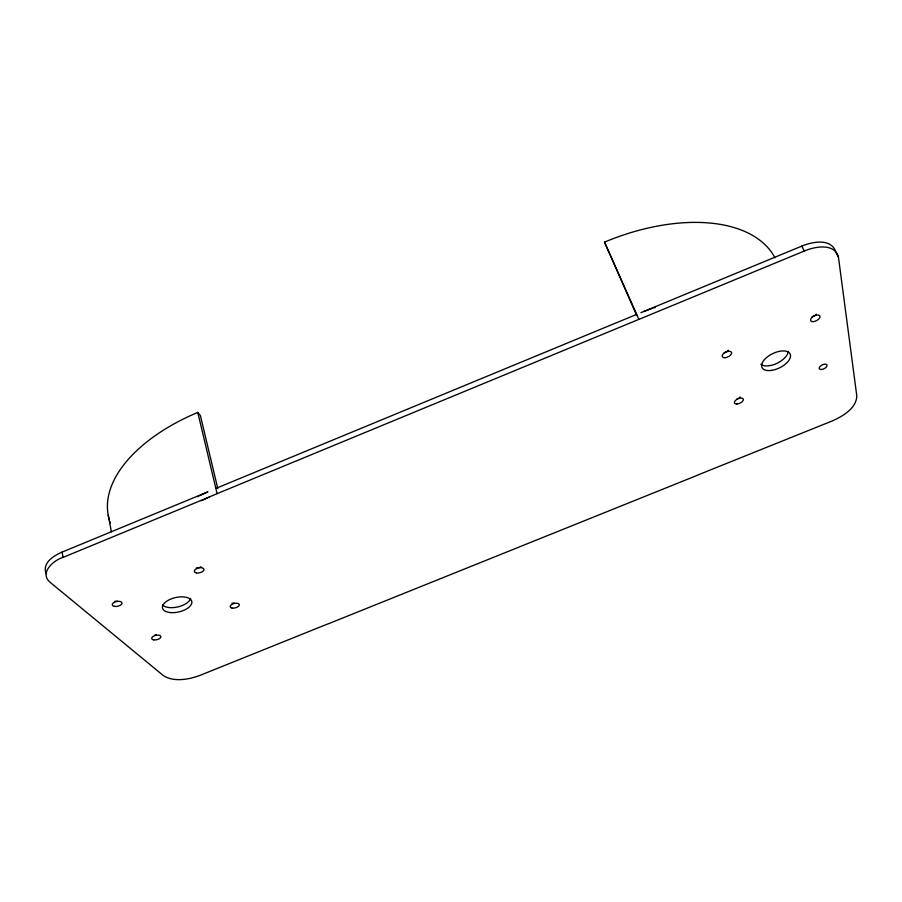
<?xml version="1.0" encoding="UTF-8"?>
<svg xmlns="http://www.w3.org/2000/svg" width="902" height="902" viewBox="0 0 902 902"><rect width="100%" height="100%" fill="white"/><g stroke="black" fill="none" stroke-linecap="round" stroke-linejoin="round"><path stroke-width="1.35" d="M201.439 500.7L209.151 497.081A157.128 79.342 -14.7 0 1 217.1 493.665L638.887 319.364A160.984 83.164 -23.5 0 1 643.126 317.651L804.336 251.015C814.675 246.573 834.53 242.683 838.454 257.149L856.832 396.181C856.066 408.786 842.491 416.363 831.96 421.065L698.915 474.565A160.984 83.164 -23.5 0 1 691.755 477.553L332.353 622.188A157.128 79.342 -14.7 0 1 325.408 624.883L200.244 675.282C188.868 679.612 173.624 682.262 163.409 675.643L49.903 582.117C39.237 572.86 53.432 560.221 63.027 557.413L209.151 497.081M200.233 495.446A156.813 79.601 -14.7 0 1 207.934 491.838L62.125 552.092C54.255 555.429 43.262 562.002 45.562 572.048M215.849 488.422L636.665 314.381M640.894 312.667L801.72 246.133C812.003 241.883 830.37 237.936 835.59 251.196M109.492 520.217A152.213 83.131 -14.3 0 1 197.786 412.428L200.368 415.484L217.799 488.602M46.453 573.931L45.686 572.398M838.454 257.149L835.714 251.748M801.72 246.133L804.336 251.015M774.931 257.803A155.843 86.987 -24.1 0 0 604.52 242.119L638.887 319.364M636.722 315.418L604.52 242.119M197.786 412.428L217.1 493.665M108.229 515.222L111.386 531.763M62.125 552.092L63.027 557.413M816.445 314.167A5.164 2.661 -27.1 0 1 812.003 316.737M110.461 522.991A152.213 83.131 -14.3 0 1 109.954 521.615M197.718 496.698A156.813 79.601 -14.7 0 1 198.97 496.066M643.724 311.551A160.657 83.424 -23.6 0 1 652.27 308.416M653.702 307.92A160.657 83.424 -23.6 0 1 655.134 307.424M190.604 598.533A14.996 7.385 -12.7 0 1 177.615 606.978A14.996 7.385 -12.7 0 1 162.371 604.814M788.179 351.352A15.582 7.926 -25.9 0 1 776.938 363.337A15.582 7.926 -25.9 0 1 760.837 364.295M740.091 396.959A4.826 2.424 -24.7 0 1 739.212 397.703M738.163 398.346A4.826 2.424 -24.7 0 1 737.024 398.864M728.41 350.202A5.074 2.661 -25.3 0 1 724.069 352.716M234.249 602.964A4.679 2.278 -13.9 0 1 231.904 603.246M201.078 566.738A4.916 2.503 -13.1 0 1 198.812 567.662M197.561 567.899A4.916 2.503 -13.1 0 1 196.332 567.956M117.17 601.07A4.938 2.447 -11.5 0 1 114.667 601.375M156.159 634.681A4.69 2.244 -12.5 0 1 154.952 634.918M813.277 321.653A5.175 2.65 -27.1 0 0 820.008 316.41A5.175 2.65 -27.1 0 0 812.533 316.952A5.175 2.65 -27.1 0 0 813.277 321.653M114.453 606.381A4.95 2.435 -11.6 0 0 122.007 603.303A4.95 2.435 -11.6 0 0 114.96 602.017A4.95 2.435 -11.6 0 0 114.453 606.381M171.019 612.627A15.03 7.363 -12.8 0 0 191.822 601.544A15.03 7.363 -12.8 0 0 168.573 600.112A15.03 7.363 -12.8 0 0 171.019 612.627M771.785 370.361A15.616 7.904 -25.8 0 0 790.186 354.08A15.616 7.904 -25.8 0 0 766.238 357.846A15.616 7.904 -25.8 0 0 771.785 370.361M821.474 369.493A4.307 2.108 -26.3 0 0 827.1 365.22A4.307 2.108 -26.3 0 0 820.876 365.75A4.307 2.108 -26.3 0 0 821.474 369.493M736.911 404.006A4.837 2.413 -24.7 0 0 743.383 399.372A4.837 2.413 -24.7 0 0 736.359 399.71A4.837 2.413 -24.7 0 0 736.911 404.006M725.129 357.699A5.085 2.65 -25.2 0 0 731.59 352.569A5.085 2.65 -25.2 0 0 723.99 353.178A5.085 2.65 -25.2 0 0 725.129 357.699M231.994 608.038A4.69 2.278 -13.9 0 0 239.312 605.118A4.69 2.278 -13.9 0 0 233.009 603.855A4.69 2.278 -13.9 0 0 231.994 608.038M153.678 639.856A4.702 2.232 -12.5 0 0 160.906 636.925A4.702 2.232 -12.5 0 0 154.31 635.82A4.702 2.232 -12.5 0 0 153.678 639.856M196.332 572.894A4.916 2.492 -13.1 0 0 203.953 569.782A4.916 2.492 -13.1 0 0 197.177 568.373A4.916 2.492 -13.1 0 0 196.332 572.894"/></g></svg>
